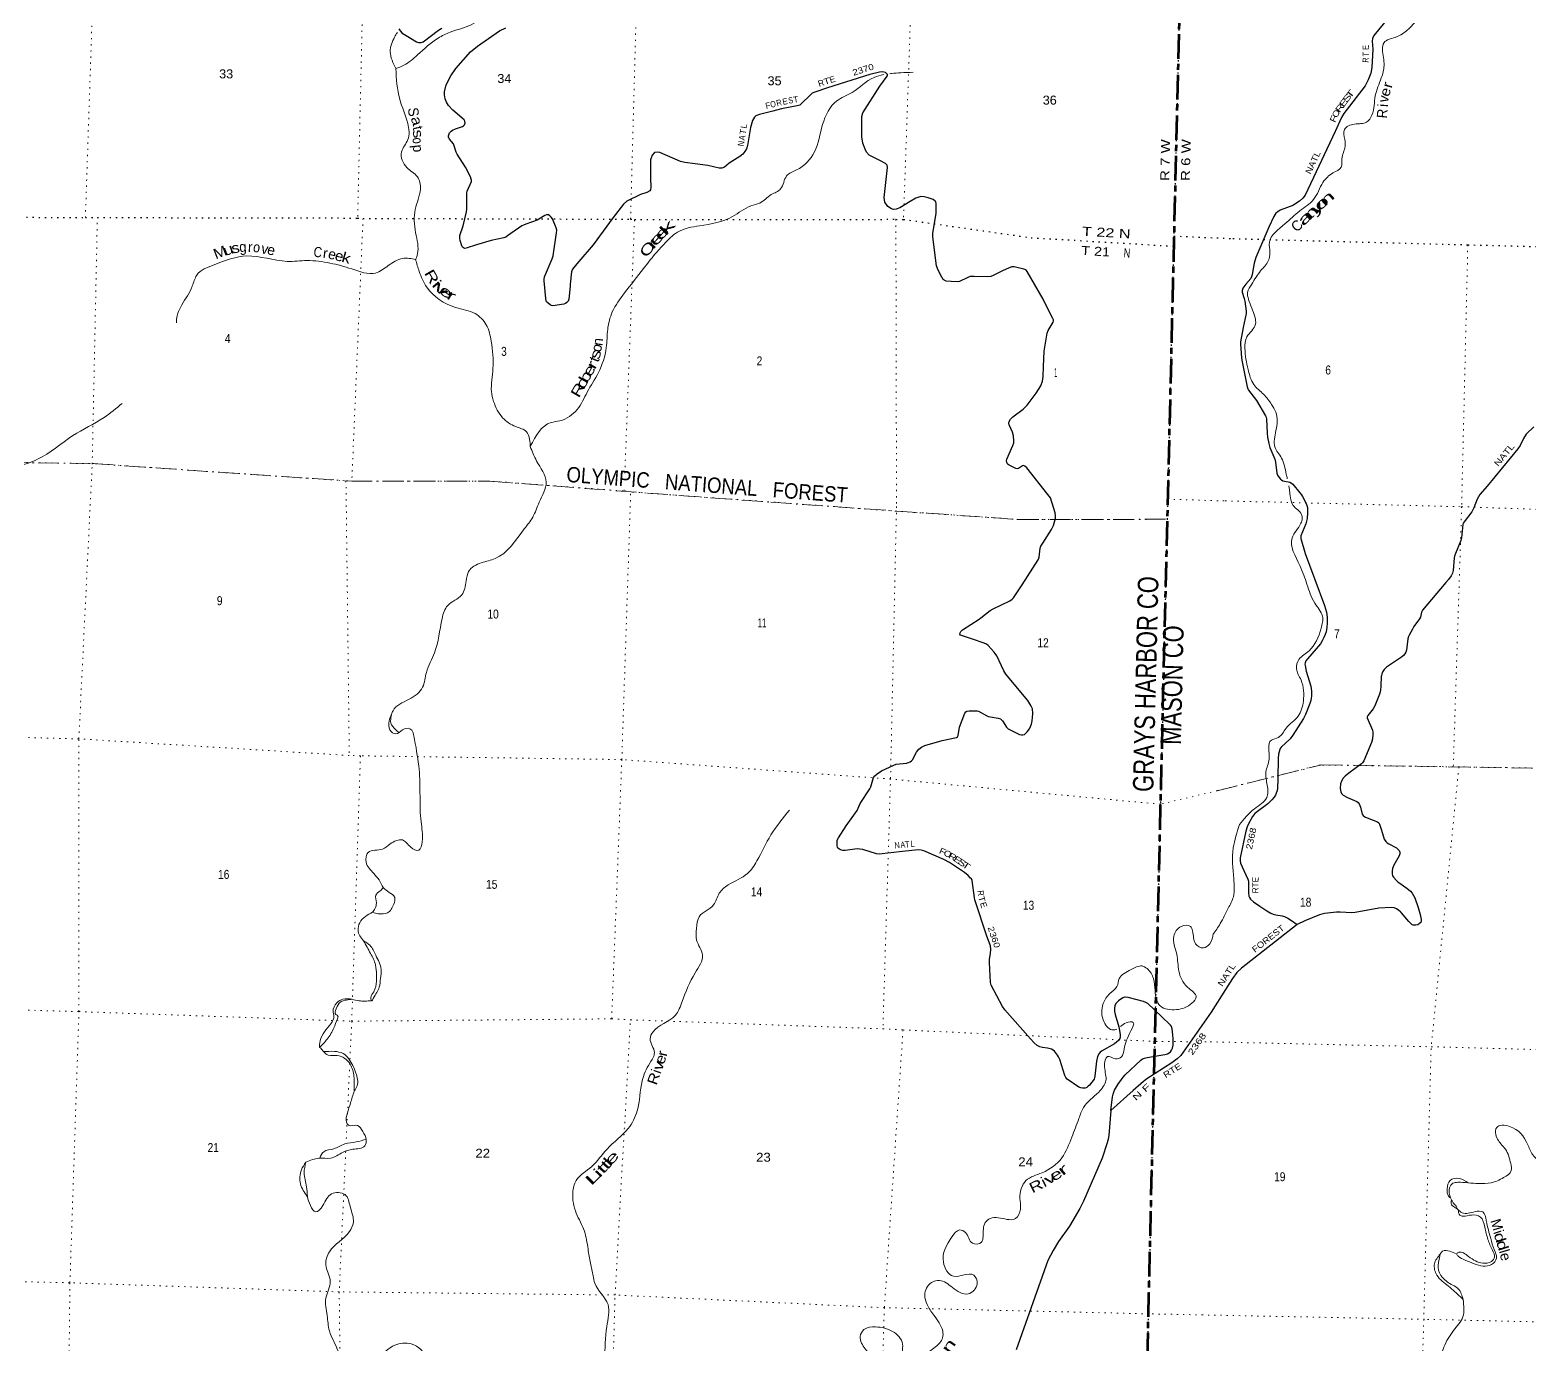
# Model space of a CAD drawing. Header units: feet. Extents: x -751810 to -497223, y -177792 to 12311.
# Drawn here: x -646515 to -617263, y -69931 to -44297 of the extents above; entities that cross this region are included whole.
import ezdxf
from ezdxf.enums import TextEntityAlignment as Align

# ---------------------------------------------------------------- set-up
doc = ezdxf.new("R2010")
doc.units = ezdxf.units.FT
doc.header["$LTSCALE"] = 80
for name, pattern in [('DOT_DASHED', [7.7, 5, -1.2, 0.3, -1.2]), ('DOTTED', [1.5, 0.3, -1.2]), ('LONG_DASH_SHORT_DASH', [9.9, 6, -1.2, 1.5, -1.2])]:
    doc.linetypes.add(name, pattern=pattern)
for name, color, linetype, lineweight in [('11', 7, 'LONG_DASH_SHORT_DASH', 60), ('29', 7, 'Continuous', 25), ('39', 7, 'Continuous', 13), ('44', 7, 'DOT_DASHED', 13), ('6', 7, 'DOTTED', 25), ('7', 7, 'DOTTED', 13)]:
    doc.layers.add(name, color=color, linetype=linetype, lineweight=lineweight)
for name, color, linetype in [('12', 7, 'Continuous'), ('30', 7, 'Continuous'), ('41', 7, 'Continuous')]:
    doc.layers.add(name, color=color, linetype=linetype)

msp = doc.modelspace()

# ---------------------------------------------------------------- linework, layer by layer
at = {"layer": '11'}
msp.add_lwpolyline([(-623941.58, -37252.35), (-624964.48, -79968.9), (-623937.15, -79999.91)], dxfattribs=at)
at = {"layer": '29'}
for points in [[(-619765.41, -43742.34), (-620307.89, -44406.68), (-620336.6, -44460.68), (-620340.06, -44517.04), (-620329.92, -44669.45), (-620345.86, -45028.49), (-620367.64, -45137.81), (-620418.2, -45271.16), (-620476.13, -45382.98), (-620893.69, -45927.86), (-620942.16, -46006.9), (-621064.02, -46277.45), (-621649.55, -47521.33), (-621695.94, -47579.52), (-621759.21, -47636.38), (-621888.94, -47719.52), (-622132.57, -47814.04), (-622183.13, -47841.63), (-622217.44, -47872.15), (-622261.27, -47938.19), (-622357.95, -48144.09), (-622610.58, -48733.7), (-622642.5, -48848.53), (-622679.52, -49069.38), (-622693.31, -49113.07), (-622707.19, -49142.24), (-622803.62, -49257.92), (-622861.94, -49331.55), (-622877.16, -49377.48), (-622877.16, -49414.26), (-622834.33, -49536.95), (-622822, -49589), (-622795.48, -49778.74), (-622796.73, -49830.41), (-622854.81, -50102.68), (-622907.04, -50379.91), (-622907.99, -50420.74), (-622890.95, -50697.2), (-622879.51, -50768.71), (-622798.79, -51159.29)], [(-639323.48, -44273.35), (-639295.91, -44314.73), (-639254.54, -44356.12), (-639180.33, -44406), (-638978.77, -44530.86), (-638942, -44540.05), (-638885.54, -44537.88), (-638850.08, -44526.26), (-638550, -44302.7), (-638486.98, -44264.15)], [(-635979.39, -49253.35), (-635983.71, -49296.95), (-636006.43, -49548.47), (-636021.12, -49584.39), (-636046.4, -49614.28), (-636073.97, -49632.68), (-636106.25, -49647.29), (-636316.18, -49676.39), (-636342.85, -49674.06), (-636372.73, -49660.27), (-636411.79, -49628.08), (-636441.67, -49598.19), (-636450.86, -49582.1), (-636458.06, -49537.55), (-636490.23, -49188.1), (-636489.93, -49156.74), (-636478.44, -49110.76), (-636332.96, -48762.82), (-636312.98, -48703.81), (-636245.18, -48255.16), (-636244.04, -48204.88), (-636255.53, -48154.3), (-636324.11, -47980.25), (-636352.05, -47947.38), (-636379.62, -47919.79), (-636402.6, -47903.69), (-636439.96, -47902.34), (-636473.85, -47912.89), (-636624.27, -48004.37), (-636843.84, -48083.03), (-636894.4, -48101.42), (-636921.5, -48118.68), (-637200.05, -48312.95), (-637234.52, -48335.94), (-637272.96, -48349.33), (-637523.85, -48401.1), (-637810.09, -48487.75), (-638006.68, -48552.06), (-638043.45, -48556.66), (-638059.31, -48549.59), (-638082.52, -48531.37), (-638096.3, -48508.38), (-638128.48, -48402.61), (-638135.37, -48363.53), (-638131.25, -48304.94), (-638066.45, -48114.87), (-637999.78, -47846.21), (-637997.04, -47790.8), (-637998.48, -47482.42), (-637990.59, -47439.26), (-637907.86, -47250.73), (-637903.26, -47227.74), (-637908.58, -47205.08), (-637923.94, -47158.77), (-638023.21, -46975.04), (-638185.92, -46717.33), (-638201.92, -46680.81), (-638243.38, -46554.09), (-638258.56, -46516.76), (-638335.3, -46425.34), (-638342.2, -46406.94), (-638351.39, -46390.85), (-638351.58, -46359.52), (-638333.01, -46305.78), (-638303.13, -46271.29), (-638275.63, -46253.91), (-638218.1, -46223.01), (-638082.18, -46178.21), (-638061.83, -46163.23), (-638043.45, -46144.84), (-638029.66, -46108.05), (-638034.25, -46075.86), (-638049.68, -46051.15), (-638272.03, -45857.59), (-638351.39, -45767.77), (-638395.05, -45703.4), (-638419.92, -45640.51), (-638433.17, -45562.32), (-638434.12, -45501.07), (-638397.35, -45367.72), (-638305.3, -45189.75), (-638213.5, -45050.43), (-637923.65, -44723.84), (-637790.65, -44608.99), (-637359.04, -44312.03), (-637234.51, -44254.92)], [(-630292.42, -46167.86), (-630290.87, -45981.26), (-630275.87, -45914.92), (-629945.08, -45390.02), (-629801.89, -45198.54), (-629795.57, -45176.9), (-629795.57, -45167.7), (-629809.36, -45147.01), (-629834.63, -45126.32), (-629863.42, -45118.42), (-629894.39, -45112.52), (-629951.84, -45117.12), (-630136.17, -45163.47), (-630962.85, -45426.46), (-631206.6, -45507.98), (-631261.75, -45530.97), (-631301.18, -45567.44), (-631468.58, -45733.3), (-631500.75, -45760.89), (-631553.56, -45779.34), (-631858.76, -45833.33), (-632030.35, -45881.36)], [(-632030.35, -45881.36), (-632291.3, -45944.82), (-632357.76, -45973), (-632387.82, -46000), (-632424.58, -46064.38), (-632465.86, -46195.68), (-632522.19, -46548.21), (-632544.09, -46616.18), (-632576.26, -46666.76), (-632613.03, -46717.34), (-632670.29, -46765.56), (-632879.72, -46896.79), (-632971.53, -46970.25), (-633022.09, -46993.24), (-633073.79, -46990.48), (-633299.02, -46938.99), (-633542.32, -46908.01)], [(-628548.01, -49204.21), (-628647.82, -49199.06), (-628690.18, -49179.74), (-628703.97, -49165.95), (-628736.14, -49115.36), (-628802.99, -48979.7), (-628837.26, -48894.64), (-628909.26, -48331.47), (-628910.8, -48269.27), (-628845.2, -47871.08), (-628843.4, -47681.47), (-628851.04, -47648.5), (-628866.21, -47636.82), (-628901.6, -47602.51), (-628998.12, -47570.32), (-629077.34, -47553.06), (-629145.2, -47547.33), (-629237.12, -47574.92), (-629347.52, -47640.24), (-629554.26, -47768.05), (-629623.85, -47789.28), (-629673.76, -47795.64), (-629715.13, -47786.44), (-629784.81, -47737.91), (-629843.83, -47657.7), (-629857.08, -47561.33), (-629790.76, -46976.87), (-629797.86, -46935.76), (-629834.63, -46898.97), (-629929.1, -46852.17), (-630148.12, -46736.81), (-630202.33, -46678.25), (-630229.91, -46618.47), (-630270.75, -46503.4), (-630288.01, -46421.87), (-630294.25, -46388.55), (-630292.42, -46167.86)], [(-633542.32, -46908.01), (-633745.06, -46882.2), (-633831.02, -46859.89), (-634230.89, -46689.75), (-634286.6, -46682.1), (-634336.6, -46689.75), (-634382.56, -46735.73), (-634412.23, -46830.11), (-634416.59, -47190.37), (-634405.55, -47361.11), (-634414.74, -47411.69), (-634429, -47434.22), (-634488.28, -47466.87), (-634606.33, -47508.45), (-634874.36, -47637.01), (-634940.09, -47691.63)], [(-634940.09, -47691.63), (-635142.01, -47955.26), (-635534.03, -48488.9), (-635814.48, -48816), (-635915.41, -48933.73), (-635940.68, -48975.12), (-635956.01, -49017.55), (-635979.39, -49253.35)], [(-626666.92, -53355.68), (-627073.6, -52841.06), (-627117.12, -52803.22), (-627140.1, -52794.02), (-627162.53, -52798.08), (-627236.62, -52849.2), (-627260.98, -52856.89), (-627291.78, -52851.5), (-627418.17, -52787.13), (-627441.15, -52771.03), (-627454.94, -52757.24), (-627466.43, -52727.35), (-627471.03, -52702.06), (-627467.55, -52671.87), (-627347.69, -52399.53), (-627330.84, -52352.58), (-627328.54, -52308.9), (-627337.74, -52212.33), (-627352.86, -52141.07), (-627420.47, -51996.21), (-627425.07, -51968.62), (-627418.08, -51934.69), (-627392.89, -51890.45), (-627348.7, -51844.88), (-627149.29, -51692.72), (-627071.55, -51613.78), (-626988.42, -51508.79), (-626896.5, -51384.64), (-626804.57, -51237.49), (-626770.16, -51145.21), (-626754.02, -51058.15), (-626748.35, -50861.62), (-626740.1, -50563.56), (-626679.69, -50209.17), (-626662.09, -50161.48), (-626563.27, -49995.94), (-626556.38, -49970.65), (-626558.31, -49950.89), (-626570.17, -49922.37), (-626625.87, -49812.5), (-626759.32, -49545.8), (-627067.72, -49009.61), (-627084.95, -48988.91), (-627099.9, -48977.42), (-627112.53, -48970.52), (-627134.37, -48963.62), (-627320.32, -48918.59), (-627352.51, -48914.45), (-627366.47, -48915.34), (-627389.45, -48922.24), (-627535.64, -48987.55), (-627729.57, -49087.78), (-627780.13, -49106.17), (-627843.18, -49109.53), (-628101.86, -49106.17), (-628147.83, -49106.17), (-628177.7, -49108.47), (-628223.66, -49122.27), (-628386.83, -49200.44), (-628431.24, -49210.23), (-628548.01, -49204.21)], [(-622798.79, -51159.29), (-622778.35, -51258.2), (-622764.56, -51297.29), (-622751.18, -51323.68), (-622598.94, -51521.81), (-622422.14, -51826.09), (-622410.65, -51849.08), (-622404.16, -51885.51), (-622390.14, -52160.88), (-622380.78, -52242.24), (-622357.8, -52366.4), (-622334.07, -52441.2), (-622238.29, -52667.59), (-622223.86, -52724.73), (-622202.58, -52944.04), (-622190.04, -52977.98), (-622157.87, -53028.56), (-622127.99, -53060.75), (-622111.9, -53074.55), (-622081.34, -53091.29), (-621946.44, -53120.53), (-621911.74, -53139.21), (-621888.99, -53159.62), (-621751.1, -53322.86), (-621717.97, -53366.37), (-621700.54, -53394.13), (-621627.01, -53536.67), (-621613.22, -53573.46), (-621604.03, -53610.25), (-621599.9, -53658.1), (-621601.73, -53713.71), (-621610.91, -53828.67), (-621622.41, -53879.25), (-621635.97, -53928.35), (-621730.42, -54164.35), (-621732.71, -54185.04), (-621730.63, -54215.36), (-621650.83, -54512.27), (-621267.45, -55520.62), (-621234.02, -55651.91), (-621217.93, -55750.77), (-621215.63, -55799.06), (-621215.63, -55870.33), (-621222.59, -55945.25), (-621238.62, -56040.47), (-621257, -56088.75), (-621282.28, -56150.83), (-621316.89, -56216.22), (-621351.22, -56270.39), (-621604.01, -56564.68), (-621637.21, -56603.98), (-621649.98, -56640.55), (-621652.05, -56665.16), (-621649.98, -56695.73), (-621628.98, -56803.59), (-621539.06, -57096.71), (-621523.58, -57194.66), (-621521.28, -57291.22), (-621528.18, -57330.31), (-621539.18, -57375.78), (-621555.75, -57433.77), (-621640.78, -57647.59), (-621681.4, -57725.99), (-621886.68, -58054.55), (-621943.23, -58127.77), (-622114.19, -58289.06), (-622134.88, -58316.65), (-622144.57, -58336.13), (-622167.04, -58424.72), (-622176.42, -58506.08), (-622180.89, -58891.47), (-622189.67, -59108.11), (-622199.23, -59151.26), (-622210.72, -59188.04), (-622229.1, -59222.53), (-622254.38, -59261.62), (-622298.04, -59314.5), (-622376.6, -59391.07), (-622626.67, -59583.5), (-622651.95, -59608.79), (-622675.2, -59639.44), (-622759.97, -59797.32), (-622780.65, -59841), (-622805.98, -59925.66), (-622916.23, -60447.98), (-622915.16, -60507.49), (-622907.04, -60551.45), (-622846.94, -60691.71), (-622766.86, -60864.13), (-622755.37, -60898.62), (-622752.12, -60944.78), (-622754.13, -61127.44), (-622746.18, -61192.92), (-622732.39, -61218.21), (-622714.01, -61250.4), (-622657.63, -61304.25), (-622532.64, -61389.68)], [(-617189.38, -52041.21), (-617335.04, -52182.54), (-617388.17, -52262.94), (-617452.52, -52400.89), (-617501.99, -52469.97), (-618100.17, -53193.56), (-618238.46, -53357.34), (-618296.56, -53450.21), (-618357.96, -53619.44), (-618400.32, -53694.86), (-618549.14, -53888.33), (-618569.39, -53920.64), (-618573.99, -53945.93), (-618596.97, -54203.43), (-618613.5, -54258.33), (-618716.47, -54511.52), (-618734.85, -54559.8), (-618739.28, -54590.84), (-618758.8, -54839.37), (-618771.62, -54893.18), (-618799.2, -54943.76), (-618854.42, -55015.92)], [(-630776.03, -60138.87), (-630773.41, -60098.49), (-630750.43, -60054.8), (-630598.33, -59820.38), (-630414.81, -59566.16), (-630387.33, -59521.4), (-630324.2, -59384.95), (-630139.64, -59100.73), (-630118.45, -59059.27), (-630065.79, -58880.93), (-630042.62, -58845.45), (-629996.65, -58806.36), (-629912.68, -58751.84), (-629670.33, -58638.52), (-629620.92, -58621.33), (-629421.3, -58599.9), (-629380.77, -58587.94), (-629353.19, -58574.14), (-629327.91, -58555.75), (-629306.52, -58533.62), (-629226.98, -58382.08), (-629183.13, -58328.13), (-629127.22, -58285.26), (-629063.63, -58256.86), (-628727.09, -58158.34), (-628445.83, -58099.56), (-628427.06, -58084.42), (-628417.86, -58059.13), (-628386.64, -57897.29), (-628284.57, -57624.59), (-628265.89, -57598.95), (-628245.5, -57585.5), (-628201.84, -57580.91), (-628066.27, -57577.51), (-628045.57, -57578.61), (-628017.99, -57587.8), (-627828.98, -57687.47), (-627781.29, -57698.16), (-627631.91, -57721.16), (-627589.63, -57737.43), (-627572.16, -57751.05), (-627549.18, -57774.04), (-627472.59, -57897.47), (-627436.58, -57930.38), (-627216.27, -58038.09), (-627179.19, -58047.64), (-627151.61, -58047.64), (-627119.44, -58038.44), (-627091.86, -58015.45), (-627066.58, -57987.86), (-627025.74, -57930.26), (-626986.15, -57836.12), (-626972.36, -57774.04), (-626963.17, -57707.36), (-626961.16, -57630.06), (-626967.76, -57541.82), (-626995.34, -57477.44), (-627054.97, -57378.69), (-627483.3, -56865.98), (-627521.6, -56801.49), (-627663.76, -56505.62), (-627712.34, -56433.62), (-627829.55, -56304.87), (-627861.72, -56274.98), (-627906.26, -56255.34), (-628136.62, -56177.65), (-628348.92, -56111.74), (-628367.05, -56101.95), (-628383.39, -56084.15), (-628376.49, -56054.26), (-628362.71, -56033.56), (-628327.28, -55997.15), (-628006.5, -55792.15), (-627970.42, -55764.32), (-627788.18, -55624.31), (-627734.72, -55590.27), (-627405.94, -55434.95), (-627358.43, -55398.99), (-627335.45, -55371.4), (-627168.18, -55122.46), (-626857.44, -54635.67), (-626850.55, -54619.57), (-626838.23, -54582.76), (-626814.11, -54407.36), (-626799.99, -54366.66), (-626764.52, -54308.89), (-626594.7, -54044.2), (-626556.39, -53962), (-626533.41, -53888.43), (-626517.32, -53817.16), (-626517.04, -53772.47), (-626521.92, -53713.69), (-626615.43, -53420.83), (-626666.92, -53355.68)], [(-618854.42, -55015.92), (-618902.13, -55078.28), (-619357.63, -55615.13), (-619378.99, -55650.81), (-619399, -55748.48), (-619416.07, -55784.51), (-619525.39, -55932.41), (-619557.08, -55988.18), (-619619.62, -56100.25), (-619631.11, -56130.14), (-619645.52, -56174.95), (-619672.45, -56395.2), (-619683.96, -56433.62), (-619704.64, -56465.81), (-619729.92, -56498), (-619771.87, -56533.54), (-620058.55, -56725.62), (-620109.11, -56773.9), (-620132.09, -56810.69), (-620155.07, -56858.97), (-620161.37, -56898.35), (-620164.27, -56902.66), (-620171.68, -57092.88), (-620180.35, -57180.86), (-620199.25, -57250.88), (-620290.66, -57482.05), (-620322.09, -57541.29), (-620423.95, -57668.28), (-620437.74, -57695.87), (-620438.4, -57717.4), (-620337.17, -57952.54), (-620327.44, -57994.77), (-620325.14, -58043.05), (-620336.63, -58123.52), (-620356.6, -58197.05), (-620506.69, -58555.76), (-620529.67, -58592.55), (-620548.5, -58614.43), (-620795.38, -58793.67), (-620865.2, -58852.35), (-620904.27, -58893.74), (-620941.03, -58951.22), (-620958.6, -59002.88), (-620964.02, -59091.47), (-620952.53, -59160.44), (-620936.71, -59194.1), (-620906.56, -59224.82), (-620821.95, -59270.93), (-620638.96, -59349.27), (-620612.4, -59367.36), (-620591.72, -59392.65), (-620569.1, -59459.23), (-620533.88, -59592.52), (-620518.18, -59622.57), (-620486.01, -59645.56), (-620409.31, -59679.61), (-620234.08, -59745.73), (-620212.54, -59762.82), (-620196.45, -59788.11), (-620161.31, -59905.96), (-620104.91, -60079.87), (-620072.35, -60130.69), (-620049.37, -60153.68), (-620016.68, -60176.19), (-619867.76, -60251.77), (-619840.24, -60275.53), (-619817.26, -60305.42), (-619803.47, -60335.31), (-619804.09, -60369.63), (-619812.66, -60404.29), (-619915.36, -60590.03), (-619943.65, -60652.6), (-619950.55, -60700.88), (-619953.18, -60757.84), (-619941.36, -60799.75), (-619925.27, -60825.04), (-619871.64, -60884.13), (-619840.24, -60912.4), (-619662.14, -61035.33), (-619594.34, -61096.34), (-619562.17, -61135.43), (-619534.79, -61178.7), (-619507.01, -61229.69), (-619441.67, -61417.67), (-619403.6, -61551.58), (-619403.33, -61552.84)], [(-624229.41, -63901.19), (-624239.91, -63781.74), (-624256, -63738.06), (-624275.52, -63709.45), (-624446.53, -63541.62), (-624719.06, -63288.34), (-624752.39, -63266.73), (-624802.94, -63248.34), (-625099.4, -63172.46), (-625154.79, -63165.82), (-625172.94, -63165.57), (-625205.11, -63179.36), (-625287.84, -63236.84), (-625333.5, -63280.04), (-625356.79, -63328.81), (-625365.98, -63383.99), (-625363.68, -63446.06), (-625355.25, -63503.57), (-625283.18, -63744.22), (-625253.37, -63894.4), (-625255.74, -63939.34), (-625262.57, -63970.28), (-625290.14, -64009.36), (-625364.97, -64077.88), (-625618.82, -64215.65), (-625648.65, -64239.28), (-625667.03, -64264.57), (-625694.61, -64319.75), (-625714.06, -64414.73), (-625746.25, -64707.99), (-625754.36, -64735.9), (-625763.55, -64761.19), (-625853.18, -64878.45), (-625878.46, -64903.74), (-625904.39, -64925.01), (-625940.51, -64938.22), (-625988.77, -64938.22), (-626025.54, -64933.63), (-626058.9, -64919.9), (-626287.52, -64765.79), (-626317.4, -64731.3), (-626334.4, -64694.55), (-626434.16, -64382.92), (-626455.28, -64331.24), (-626475.96, -64296.76), (-626538.95, -64217.27), (-626561, -64195.59), (-626593.17, -64181.8), (-626675.55, -64158.7), (-626770.12, -64145.01), (-626819.34, -64133.92), (-626871.24, -64105.92), (-626933.29, -64053.04), (-627006.89, -63979.56), (-627503.66, -63412.53), (-627549.18, -63344.9), (-627772.43, -62933.13), (-627785.89, -62880.48), (-627805.31, -62487.55), (-627801.97, -62427.54), (-627781.29, -62303.39), (-627778.58, -62236.16), (-627785.89, -62165.44), (-627858.07, -61977.24), (-628086.61, -61262.91), (-628098.43, -61229.68), (-628142.1, -60890.67), (-628155.88, -60857.22), (-628171.97, -60841.13), (-628220.23, -60792.84), (-628293.32, -60731.5), (-628583.33, -60537.64), (-628692.48, -60480.04), (-629082.01, -60310.02), (-629134.11, -60295.25), (-629196.92, -60291.62), (-629498.61, -60321.25), (-629952.37, -60372.32), (-630005.84, -60369.79), (-630274.72, -60284.72), (-630330.74, -60275.72), (-630387.33, -60273.22), (-630616.92, -60302.3), (-630665.4, -60300.82), (-630688.38, -60296.22), (-630729.74, -60277.82), (-630759.62, -60257.13), (-630769.44, -60239.19), (-630775.71, -60213.45), (-630776.03, -60138.87)], [(-622532.64, -61389.68), (-622396.53, -61482.7), (-622318.74, -61526.3), (-622272.77, -61544.7), (-622219.56, -61560.91), (-622093.52, -61579.18), (-622037.61, -61595.06), (-621983.21, -61622.87), (-621916.69, -61666), (-621803.99, -61744.79)], [(-619403.6, -61551.58), (-619389.81, -61615.95), (-619385.21, -61650.44), (-619385.04, -61682.05), (-619394.4, -61705.62), (-619417.21, -61728.04), (-619451.85, -61751.6), (-619489.36, -61759.94), (-619525.39, -61763.1), (-619543.78, -61758.5), (-619559.86, -61751.6), (-619624.32, -61688.69), (-619775.89, -61514.79), (-619790.79, -61498.28), (-619819.55, -61475.7), (-619865.51, -61443.52), (-619911.47, -61422.82), (-619971.68, -61415.97), (-620208.93, -61430.79), (-620674.44, -61510.19), (-620738.88, -61517.43), (-620966.3, -61505.59), (-621037.8, -61506.79), (-621271.95, -61535.48), (-621320.21, -61544.68), (-621368.2, -61557.69), (-621652.29, -61675.75), (-621803.99, -61744.79)], [(-621803.99, -61744.79), (-622886.84, -62596.18), (-622979.44, -62685.06), (-623062.17, -62800.02), (-623203.29, -63016.82), (-623482.01, -63459.78)], [(-623482.01, -63459.78), (-624074.88, -64300.73), (-624141.09, -64365.73), (-624246.6, -64445.22), (-624733.45, -64757.49), (-624802.95, -64811.76), (-625000.36, -64982.92), (-625437.8, -65376.91)], [(-625437.8, -65376.91), (-625404.36, -65105.72), (-625393.55, -65055.48), (-625363.68, -64979.61), (-625287.84, -64848.56), (-625244.18, -64788.78), (-625198.37, -64724.1), (-625159.15, -64680.72), (-624853.5, -64393.12), (-624816.73, -64368.03), (-624782.26, -64354.24), (-624727.23, -64343.23), (-624383.63, -64282.51), (-624334.13, -64266.87), (-624301.96, -64253.08), (-624272.08, -64232.38), (-624252.25, -64200.76), (-624233.02, -64158.81), (-624223.82, -64099.03), (-624222.53, -63979.5), (-624229.41, -63901.19)], [(-625437.8, -65376.91), (-625476.59, -65862.17), (-625487.79, -65933.76), (-625506.17, -66007.33), (-625606.32, -66304.37), (-625970.39, -67143.12), (-626039.98, -67289.14), (-626246.59, -67630.69), (-626455.92, -67934.12), (-626563.3, -68104.18), (-626663.43, -68301.67), (-627281.83, -70043.17)]]:
    msp.add_lwpolyline(points, dxfattribs=at)
at = {"layer": '39'}
for points in [[(-618984.49, -39334.47), (-618984.28, -39353.18), (-619025.15, -39644.68), (-619194.35, -40032.93), (-619407.24, -40259.34), (-619423.42, -40390.04), (-619365.75, -40685.07), (-619397.68, -40920.29), (-619541.58, -41236.4), (-619645.89, -41593.41), (-619688.94, -41894.95), (-619829.6, -42134.56), (-619843.52, -42376.1), (-619728.01, -42577.32), (-619632.51, -42645.27), (-619646.39, -43009.71), (-619529.48, -43249.23), (-619251.71, -43622.17), (-619322.09, -43870.91), (-619628.35, -44273.18), (-619894.62, -44440.34), (-620109.57, -44543.83), (-620137.82, -44674.35), (-620108.67, -44991.09), (-620162.83, -45232.02), (-620281.12, -45582.78), (-620345.45, -45956.52), (-620450.27, -46093.92), (-620686.32, -46132.61), (-620879.17, -46238.45), (-620876.23, -46431.9), (-620868.33, -46567.01), (-620932.61, -46811.81), (-620943.2, -46970.8), (-621101.98, -47085.22), (-621300.11, -47269.55), (-621484.57, -47605.19), (-621753.72, -47826.7), (-622041.5, -48080.17), (-622345.03, -48438.16), (-622334.07, -48633.75), (-622366.89, -48798.45), (-622516.93, -48995.6), (-622690.07, -49252.84), (-622770.44, -49415.55), (-622752.89, -49551.58), (-622627.85, -49892.44), (-622616.09, -50037.67), (-622783.03, -50284.93), (-622822.78, -50505.93), (-622759, -50921.93), (-622648.97, -51213.73), (-622458.84, -51404), (-622301.05, -51603.86), (-622220.92, -51752.16), (-622216.59, -52110.83), (-622239.81, -52430.8), (-622108.47, -52648.39), (-622016.86, -52960.05), (-621995.98, -53051.65)], [(-637160.36, -43915.62), (-637215.41, -43942.15), (-637547.55, -44002.57), (-637909.06, -44193.34), (-638321.89, -44338.5), (-638554.54, -44453.79), (-638957.68, -44782.69), (-639222.7, -44985.91), (-639379.53, -45050.63)], [(-639379.53, -45050.63), (-639490.49, -44719.21), (-639405.04, -44436.97), (-639351.27, -44344.75)], [(-639380.51, -45047.71), (-639305.16, -45645.32), (-639147.21, -46119.05), (-639146.79, -46435.67), (-639269.51, -46674.64), (-639165.97, -46979.67), (-638960.57, -47158.13), (-638901.88, -47399.54), (-639002.19, -47796.36), (-638995, -48250.26), (-638956.6, -48664.6), (-638991.47, -48772.64)], [(-636759.54, -52417.49), (-636354.23, -51954.9), (-636182.01, -51920.81), (-635843.96, -51699.21), (-635648.28, -51361.19), (-635431.43, -50981.34), (-635276.48, -50493.1), (-635249.73, -50136.82), (-635158.84, -49796.23), (-634920.01, -49424.99), (-634549.64, -48950.1), (-634327.15, -48671.22), (-634151, -48473.88), (-633887.27, -48240.37), (-633456.79, -48115.82), (-632815.32, -47937.95), (-632457.36, -47726.93), (-632284.66, -47672.68), (-632058.9, -47508.82), (-631876.73, -47396.33), (-631759.71, -47143.09), (-631565.35, -47026.86), (-631216.13, -46676.48), (-631058, -46139.92), (-630782.77, -45680.84), (-630480.34, -45514.83), (-630055.9, -45222.75), (-629864.81, -45166.65)], [(-629745.26, -45150.22), (-629711.28, -45146.5), (-629535.47, -45130.65), (-629291.29, -45122.52)], [(-638991.47, -48772.64), (-639247.11, -48754.27), (-639528.71, -48892.56), (-639774.18, -49037.78), (-640240.05, -48957.8), (-640664.79, -48844.54), (-641111.24, -48795.28), (-641500.75, -48809.93), (-642284.58, -48704), (-642925.91, -48875.82), (-643263.52, -49079.28), (-643351.44, -49296.93), (-643553.71, -49656.97), (-643645.66, -49874.52), (-643660.96, -50007.24)], [(-638997.42, -48768.46), (-638924.57, -49008.2), (-638778.71, -49314.26), (-638217.61, -49709.15), (-637833.36, -49829.48), (-637618.82, -50046.48), (-637521.71, -50367.47), (-637486.19, -50900.72), (-637515.22, -51351.72), (-637473.44, -51542.3), (-637297.65, -51861.19), (-637039.71, -52034.89), (-636834.39, -52132.68), (-636773.5, -52283.4), (-636758.77, -52424.92)], [(-644719.27, -51582.44), (-645070.68, -51856.15), (-645680.1, -52210.24), (-646368.74, -52671.28), (-646767.26, -52808.72), (-647557.08, -52950.68), (-648365.15, -53180.92), (-648796.49, -53424.44), (-649234.44, -53942.04), (-649342.21, -54397.16), (-649335.82, -54968), (-649458.39, -55618.36), (-649545.5, -56136.5), (-649602.9, -56342.8), (-649657.63, -56438.25), (-649893.12, -56587.75), (-650201.63, -56838.31), (-650623.17, -57511.59), (-650804.12, -57991.13), (-651017.33, -58219.82), (-651342.89, -58258.22), (-652076.48, -57992.2), (-652560.66, -58002.51), (-652859.77, -58114.16), (-653182.42, -58199.01), (-653644.4, -58125.17), (-654255.3, -58122.29), (-654411.92, -58160.42), (-654522.37, -58219.43)], [(-636759.01, -52422.65), (-636634.49, -52706.26), (-636448.8, -53116.14), (-636583.27, -53508.09), (-636711.33, -53801.38), (-636876.17, -54031.26), (-637442.59, -54608.23), (-637714.76, -54690.29), (-637960.82, -54859.69), (-638009.63, -55044.02), (-638096.85, -55316.14), (-638368.01, -55523.24), (-638479.03, -55778.64), (-638626.16, -56444.53), (-638784.63, -56827.83), (-638858.13, -57116.41), (-639123.98, -57353.9), (-639435.83, -57576.14), (-639463.73, -57646.04), (-639511.27, -57777.96), (-639495.26, -57949.76), (-639382.24, -58029.17), (-639249.21, -57947.73), (-639109.58, -57926.96), (-639015.79, -58134.94), (-638927.03, -58717.89), (-638909.45, -59242.63), (-638889.27, -59743.23), (-638866.46, -60135), (-638934.89, -60296.67), (-639086.78, -60240.51), (-639250.68, -60097.35), (-639490.52, -60176.17), (-639642.17, -60277.31), (-639917.89, -60339.11), (-639960.75, -60527.62), (-639808.92, -60753.16), (-639707.09, -60878.67), (-639626.01, -61027.87)], [(-621967.65, -53186.88), (-621955.14, -53253.12), (-621941.08, -53380.26), (-621881.77, -53572.56), (-621717.53, -53746.32), (-621704.58, -53827.78), (-621730.9, -53919.93), (-621901.96, -54205.15), (-621753.61, -54745.04), (-621612.55, -55109.84), (-621459.48, -55478.85), (-621310.55, -55728.93), (-621336.51, -55968.28), (-621572.93, -56407.88), (-621768.83, -56578.14), (-621817.93, -56754.68), (-621728.93, -56977.65), (-621683.22, -57391.36), (-621783.52, -57682.72), (-622020.38, -57919.68), (-622169.39, -58097.1), (-622307.09, -58151.4), (-622351.24, -58521.42), (-622411.52, -58768.3), (-622387.54, -59030.57), (-622395.4, -59270.2), (-622638.37, -59490.1), (-622927.02, -59797.95)], [(-639468.39, -57658.42), (-639475.97, -57819.16), (-639388.26, -57944.32), (-639319.77, -57997.89)], [(-631705.52, -59518.05), (-632065.96, -59999.24), (-632340.34, -60506.74), (-632523.76, -60754.31), (-632900.1, -60974.97), (-633073.41, -61138.1), (-633183.7, -61363.27), (-633463.5, -61594.36), (-633517.46, -61824.94), (-633514.85, -62050.86), (-633398.88, -62342.08), (-633542.36, -62689.44), (-633795.78, -63247.86), (-633933.44, -63520.76), (-634368.73, -63844.84), (-634422.32, -63976.62), (-634338.11, -64246.88), (-634429.82, -64454.36), (-634577.23, -64797.59), (-634674.06, -65384.06), (-634849.64, -65724.58), (-635262.69, -66129.87), (-635559.83, -66466.78), (-635864.19, -66740.26), (-635930.39, -66976.59), (-635861.43, -67377.56), (-635704.6, -67730.27), (-635632.31, -68076.87), (-635584.56, -68354.31), (-635534.07, -68601.57), (-635501.2, -68743.54), (-635243.05, -69159.23), (-635267.57, -69590.17), (-635319.17, -70224.12), (-635450.22, -70725.05), (-635564.03, -71012.65), (-635654.73, -71345.17), (-635711.45, -71523.26), (-635876.12, -71662.4), (-636007.29, -71917.3), (-636204.28, -72142.36), (-636399.27, -72284.79), (-636559.19, -72561.17), (-636810.51, -72698.18), (-637019.97, -72771.69), (-637413.62, -72957.65), (-637684.12, -73053.86), (-637915.87, -73048.18)], [(-622927.02, -59797.95), (-623048.99, -60253.41), (-623040.51, -60855.92), (-623048.09, -61204.34), (-623148.29, -61430.46), (-623304, -61730.27), (-623445.4, -61944.71)], [(-639626.01, -61027.87), (-639686, -61090.93), (-639772.73, -61175.51), (-639760.21, -61325.05), (-639789.18, -61439.28), (-639833.2, -61508.78)], [(-639626.01, -61027.87), (-639511.26, -61119.41), (-639402.76, -61218.87), (-639422.05, -61349.47), (-639545.13, -61519.88), (-639722.95, -61535.68), (-639833.15, -61508.7)], [(-639833.2, -61508.78), (-639974.29, -61590.02), (-640084.16, -61714.37), (-640117.89, -61858.73), (-640013.98, -62064.95)], [(-623439.68, -61928.76), (-623509.28, -62122.74), (-623630.22, -62204.47), (-623783.54, -62124.08), (-623842, -61872.6), (-623886.21, -61782.78), (-624063.69, -61784.48), (-624209.42, -61974.5), (-624153.4, -62326.75), (-624110.95, -62656.49), (-623941.05, -62969.19), (-623774.43, -63166.87), (-623855.85, -63281.83), (-624157.3, -63407.54), (-624474.15, -63335.24), (-624573.9, -63040.39), (-624606.4, -62799.62), (-624730.8, -62607.02), (-624828.38, -62556.23), (-625041.82, -62627.62), (-625273.87, -62801.41), (-625317.91, -62955.6), (-625456.34, -63093.37), (-625584.08, -63289.88), (-625568.6, -63651.22), (-625392.85, -63804.76), (-625322.38, -63788.57)], [(-640012.26, -62066.12), (-639874.73, -62310.35), (-639777.35, -62536.58), (-639757.74, -62726.62), (-639758.69, -62849.61), (-639812.12, -63058.02), (-639867.48, -63179.67), (-639848.69, -63236.6), (-639821.42, -63192.9), (-639703.12, -62969.94), (-639678.79, -62797.12), (-639666.54, -62623.99), (-639772.78, -62347.14), (-639885.04, -62152.81), (-640013.98, -62064.95)], [(-640229.38, -63205.11), (-640414.47, -63202.56), (-640529.17, -63276.38), (-640605.85, -63445.9), (-640591.43, -63516.84), (-640588.62, -63567.32), (-640681.08, -63722.35), (-640864.62, -64058.65), (-640870.69, -64143.19)], [(-640870.69, -64143.19), (-640719.65, -63983.55), (-640589.31, -63762.91), (-640520.49, -63585.12), (-640509.15, -63532.97), (-640548.77, -63503.77), (-640544.03, -63390.96), (-640456.09, -63255.99), (-640348.36, -63220.31), (-640229.38, -63205.11)], [(-639852.53, -63234.91), (-639985.92, -63241.3), (-640100.68, -63234.45), (-640229.38, -63205.11)], [(-625248.81, -63736.25), (-625137.45, -63665.83), (-625000.13, -63657.09), (-625046.43, -63821.32), (-625178.07, -64179.05), (-625230.13, -64331.04), (-625347.88, -64364.45), (-625500.07, -64320.39), (-625559.39, -64522.6), (-625533.71, -64795.47), (-625674.13, -65015.87), (-625971.81, -65319.12), (-626059.63, -65532.74), (-626199.47, -65896.32), (-626390.62, -66296.97), (-626776.77, -66589.98), (-627093.01, -66743.56), (-627212.22, -67087.48), (-627199.14, -67297.53), (-627296.41, -67484.7), (-627464.11, -67498.74), (-627788.31, -67480.7), (-627887.08, -67562.98), (-627927.81, -67830.18), (-627964.94, -67948.25), (-628136.67, -67962.19), (-628270.8, -67755.23), (-628388.58, -67705.96), (-628530.74, -67831.53), (-628702.2, -68335.5), (-628505.13, -68608.54), (-628111.44, -68587.94), (-628044.95, -68756.95), (-628221.05, -68952.27), (-628526.56, -68827.82), (-628779.32, -68690.54), (-628935.61, -68733.09), (-629066.58, -68979.94), (-629020.49, -69158.52), (-628892.4, -69365.34), (-628716.5, -69680.2), (-628717.6, -69809.23), (-628854.98, -69987.36), (-629107.47, -70172.74), (-629318.49, -70310.74), (-629478, -70236.25), (-629498.92, -69933.25), (-629692.58, -69686.52), (-630025.16, -69597.7), (-630252.27, -69650.62), (-630326.11, -69785.93), (-630225, -70024.35), (-630120.21, -70194.29), (-630115.46, -70331.53), (-630257.08, -70267.57), (-630366.26, -70196.33), (-630456.29, -70250.58), (-630456.67, -70516.76), (-630292.23, -70805.13), (-629987.43, -70875.11), (-629805.51, -70940.07), (-629786.46, -71069.6), (-630009.27, -71195.21), (-630298.1, -71131.67), (-630493.82, -71136.95), (-630608.59, -71297.48)], [(-640870.69, -64143.19), (-640844.94, -64161.97), (-640819.52, -64194.86), (-640792.03, -64225.78)], [(-640193.63, -64996.66), (-640198.76, -64708.17), (-640271.71, -64472.46), (-640521.68, -64302.99), (-640698.97, -64296.63), (-640792.37, -64225.4)], [(-640792.03, -64225.78), (-640576.21, -64223.01), (-640409.83, -64263.39), (-640299.41, -64366.92), (-640158.92, -64644.62), (-640134.62, -64891.23), (-640193.58, -64994.65)], [(-640193.63, -64996.66), (-640265.82, -65230.83), (-640324.85, -65420.96), (-640341.37, -65604.06), (-640306.41, -65659.37), (-640125.14, -65667.84), (-640027.15, -65785.19), (-639956.43, -65946.23), (-639987.46, -66062.43), (-640221.01, -66131.32), (-640418.09, -66193.03), (-640652.66, -66304.24), (-640884.6, -66306.62), (-641006.24, -66333.89), (-641138.31, -66386.16)], [(-616765.9, -65990.71), (-616818.04, -66231.67), (-616924.46, -66342.86), (-617057.49, -66356.94), (-617212.51, -66235.7), (-617309.88, -66032.75), (-617662.5, -65684.85), (-617912.37, -65707.21), (-617930.62, -65841.92), (-617880.25, -65963.57), (-617742.1, -66132.9), (-617637.9, -66412.52), (-617627.99, -66547.65), (-617777.07, -66684.38), (-618022.17, -66785.39), (-618267.89, -66799.75), (-618466.92, -66788.65)], [(-640864.27, -66303.91), (-640786.77, -66179.96), (-640591.81, -66122.23), (-640377.83, -66028.66), (-640153.02, -65987.79), (-639959.27, -65935.58)], [(-641138.31, -66386.16), (-641222.79, -66534.27), (-641241.4, -66804.03), (-641108.29, -67053.32)], [(-641106.28, -67053.37), (-641123.87, -66863.38), (-641167.63, -66588.05), (-641138.31, -66386.16)], [(-618468.94, -66788.62), (-618642.61, -66701.34), (-618822.33, -66740.89), (-618879.22, -66901.19), (-618851.33, -67044.66), (-618815.7, -67081.47)], [(-641106.28, -67053.37), (-641046.02, -67230.29), (-640946.16, -67353.73), (-640806.07, -67230.12), (-640635.18, -67000.39), (-640371.43, -67016.94), (-640272.24, -67251.27), (-640209.1, -67559.34), (-640286.02, -67738.94), (-640676.62, -68132.68), (-640747.19, -68383.02), (-640660.31, -68709.82), (-640744.76, -69034.43), (-640720.64, -69371.79), (-640675.54, -69675.38), (-640507.59, -70068.69), (-640239.11, -70557.23), (-640026.25, -70510.02), (-639401.83, -69952.62), (-639080.64, -69928.23), (-638763.39, -70234.46), (-638749.32, -70486.88), (-638919.99, -70623.85), (-639577.82, -70811.4), (-639958.89, -70810.12), (-640053.12, -70955.02), (-640180.58, -71306.81), (-640005.07, -71470.42), (-639517.23, -71559.01), (-638912.11, -71634.34), (-638753.85, -72011.29), (-638730.13, -72532.14), (-638719.26, -72750.2), (-638642.86, -72842.82), (-638077.98, -72997.83), (-637915.87, -73048.18)], [(-618815.7, -67081.47), (-618832.63, -66881.76), (-618764.86, -66796.17), (-618671.96, -66775.43), (-618473.34, -66786.41)], [(-618679.09, -67300.64), (-618705.58, -67242.32), (-618760.85, -67174.99), (-618788.27, -67128.23), (-618815.7, -67081.47)], [(-618794.52, -67118), (-618793.65, -67212.76), (-618751.98, -67249.66), (-618678.35, -67301.16)], [(-618696.69, -68171.25), (-618662.79, -68216.05), (-618527.18, -68292.67), (-618176.93, -68410.86), (-618011.42, -68379.15), (-617916.85, -68253.67), (-617962.49, -68087.77), (-618029.52, -67875.2), (-618116.43, -67521.31), (-618186.21, -67355.04), (-618330.99, -67348.79), (-618584.89, -67371.09), (-618678.35, -67301.16)], [(-618658.55, -67317.66), (-618633.92, -67416.67), (-618569.83, -67435.79), (-618404.48, -67414.15), (-618230.04, -67453.08), (-618144.64, -67649.81), (-618084.1, -67890.48), (-617994.9, -68101.38), (-617956.79, -68234.93), (-618016.49, -68318.63), (-618184.04, -68352.32), (-618461.68, -68223.16), (-618653.55, -68141.65), (-618696.55, -68171.44)], [(-618696.69, -68171.25), (-618826.24, -68118.86), (-618967.13, -68120.73), (-619014.93, -68176.11)], [(-619013.99, -68175.02), (-619126.02, -68368.11), (-619079.24, -68588.43), (-618851.27, -68803.46), (-618621.19, -69012.48), (-618567.68, -69064.21)], [(-618567.67, -69063.66), (-618660.92, -68854.73), (-618770.44, -68782.54), (-618967.32, -68636.48), (-619054.73, -68439.72), (-619029.67, -68256.77), (-619014.93, -68176.11)], [(-618567.67, -69063.66), (-618573.08, -69402.04), (-618752.35, -69665.23), (-618944.76, -69994.7), (-619003.52, -70271.82), (-618924.69, -70627.61), (-618938.19, -70842.97), (-618998.27, -70950.84), (-619139.58, -70978.9), (-619442.72, -71060.89), (-619584.7, -71131.24), (-619592.94, -71143.2)]]:
    msp.add_spline(points, degree=3, dxfattribs=at)
at = {"layer": '44'}
for points in [[(-623363.04, -59136.26), (-621320.81, -58630.75), (-613398.43, -58755.18), (-608095.66, -59152.5), (-597780.36, -59533.63), (-597263.68, -54161.9), (-592142.62, -54308.82), (-592053.57, -49555.22), (-591929.88, -49556.39)], [(-654359.91, -52622.73), (-645292.28, -52755.23), (-640239.32, -53098.29), (-637545.56, -53100.57), (-632069.84, -53509.2), (-627238.31, -53846.3), (-624340.8, -53841.81)]]:
    msp.add_lwpolyline(points, dxfattribs=at)
at = {"layer": '6'}
msp.add_line((-624207.55, -48316.26), (-623057.82, -48365.44), dxfattribs=at)
for points in [[(-623941.58, -37252.35), (-623958.34, -37921.49), (-624082.86, -43204.96), (-624207.41, -48310.39), (-624212.99, -48513.55), (-624330.56, -53457.02), (-624336.9, -53829.01), (-624470.09, -59388.35), (-624585.46, -64003.8), (-624705.21, -69322.76), (-624838.78, -74655.77), (-624964.48, -79968.9)], [(-654211.91, -47500.38), (-650665.4, -47930.8), (-645434.74, -47956.1), (-645201.24, -47955.24), (-640125.22, -47965.03), (-640020.7, -47971.37), (-634803.94, -47988.31), (-634727.59, -47994.03), (-629629.11, -47990.22), (-629480.2, -47991.5), (-626992.43, -48348.73), (-624213, -48513.99)], [(-623057.82, -48365.44), (-618475.97, -48487.66), (-613148.3, -48619), (-607832.78, -48756.18), (-602720.06, -48881.92), (-602531.26, -48889.1), (-597420.75, -49026.88), (-597133.47, -49033.7), (-592046.62, -49150.63), (-591906.16, -49157.32)]]:
    msp.add_lwpolyline(points, dxfattribs=at)
at = {"layer": '7'}
for p, q in [((-645434.74, -47956.1), (-645243.27, -42256.97)), ((-640020.7, -47971.37), (-640239.32, -53098.29)), ((-634914.4, -52942.8), (-634727.59, -47994.03)), ((-640353.02, -53092.61), (-640288.21, -58449.83)), ((-634927.48, -53289.28), (-634926.03, -53250.94)), ((-624330.45, -53450.43), (-623207.49, -53483.49)), ((-623601.73, -64035.4), (-623497.86, -64036.15)), ((-640278.99, -64463.44), (-640351.03, -66019.97))]:
    msp.add_line(p, q, dxfattribs=at)
for points in [[(-639747.8, -36811.05), (-639722.16, -37100.88), (-639731.7, -37432.97), (-639996.97, -42391.36), (-640125.22, -47965.03)], [(-634803.94, -47988.31), (-634664, -42876.09), (-634511.37, -37558.73), (-634527.66, -36958.02)], [(-629198.86, -37106.8), (-629171.29, -37729.45), (-629308.89, -43004.84), (-629480.2, -47991.5)], [(-646174.42, -79370.73), (-645796.14, -74044.28), (-645736.32, -68736.95), (-645560.05, -63442.27), (-645562.41, -58125.51), (-645302.11, -52764.22), (-645201.24, -47955.24)], [(-629629.11, -47990.22), (-629617.18, -53595.18), (-629733.1, -58891.2), (-629882.1, -63781.68)], [(-618475.97, -48487.66), (-618596.18, -53594.44), (-618759.5, -58670.08)], [(-654359.91, -52622.73), (-650655.14, -52677.07), (-645292.28, -52755.23), (-645237.1, -52758.09), (-642689.21, -52934.01), (-640341.57, -53093.18), (-640239.32, -53098.29), (-637486.7, -53101.57), (-634910.9, -53291.45), (-634761.6, -53310.99), (-631926.28, -53514.84), (-629637.92, -53682.38), (-627261.65, -53844.35), (-626563.47, -53848.14), (-624337.12, -53841.8)], [(-635171.34, -63587.93), (-634974.24, -58529.34), (-634800.25, -53308.57)], [(-623207.49, -53483.49), (-618594.21, -53596.49), (-613299.65, -53783.53), (-607988.07, -53916.75), (-602676.57, -54053.86), (-597281.32, -54161.35), (-592142.62, -54308.82), (-592035.16, -54308.26)], [(-623363.04, -59136.26), (-624470.44, -59400.23), (-629733.51, -58909.31), (-634974.24, -58529.34), (-640070.98, -58456.66), (-640288.21, -58449.83), (-645562.41, -58125.51), (-650848.9, -57988.2), (-654513.64, -57894.59)], [(-640070.98, -58456.66), (-640240.54, -63632.67), (-640276.24, -64403.97)], [(-592186.89, -59734.7), (-592395.47, -59709.06), (-597781.64, -59532.28), (-602861.05, -59345.33), (-608070.79, -59153.89), (-608176.66, -59145.23), (-613355.84, -58758.75), (-613497.98, -58756.23), (-618640.19, -58672.17), (-618762.99, -58670.78), (-621356.11, -58634.95), (-623363.04, -59136.26)], [(-618651.35, -58675.67), (-619192.36, -64166.54), (-619335.62, -69448.13), (-619398.65, -71683.28)], [(-654666.22, -63223.35), (-650987.09, -63289.77), (-645560.14, -63446.3), (-640615.37, -63619.54)], [(-640531.98, -63622.46), (-640240.54, -63632.67), (-635171.34, -63587.93), (-634805.42, -63606.11), (-629882.1, -63781.68), (-629490.12, -63804.47), (-624559.85, -64028.53), (-623851.9, -64033.61)], [(-635550.09, -79688.76), (-635255.81, -74338.3), (-635106.15, -68974.56), (-634805.42, -63606.11)], [(-629490.12, -63804.47), (-629854.35, -69221.86), (-630003.61, -74478.87), (-630257.56, -79826.2)], [(-623497.86, -64036.15), (-619187.76, -64132.39), (-613874.29, -64271.55), (-608546.27, -64501.57), (-603255.95, -64702.77), (-597998.87, -64849.04), (-592660.67, -65071.18), (-592335.05, -65068.56)], [(-640358.19, -66174.82), (-640484.95, -68913.75), (-640429.5, -74197.45), (-640880.43, -79532.36)], [(-623644.46, -69363.55), (-624696.3, -69342.22), (-629854.35, -69221.86), (-635106.15, -68974.56), (-640484.95, -68913.75), (-645744.37, -68736.77), (-651161.72, -68600.59), (-654819.7, -68535.64)], [(-592468.5, -70160.55), (-592806.5, -70147.33), (-598052.03, -70031.45), (-603333.29, -69888.8), (-608640.43, -69731.62), (-613957.58, -69572.26), (-619317.53, -69448.44), (-623644.46, -69363.55)]]:
    msp.add_lwpolyline(points, dxfattribs=at)

# ---------------------------------------------------------------- texts
at = {"layer": '12', "width": 0.8}
for s, p in [('GRAYS HARBOR CO', (-624608.49, -59164.26)), ('MASON CO', (-624070.85, -58245.27))]:
    msp.add_text(s, height=400, rotation=88.628, dxfattribs=at).set_placement(p)
at = {"layer": '30'}
for s, rotation, width, p in [('T', 87.458, 0.85, (-620405.63, -44772.33)), ('E', 89.806, 0.7, (-620406.19, -44639.24)), ('R', 87.458, 0.7, (-620408.5, -44886.21)), ('T', 17.647, 1.2, (-630959.4, -45351.91)), ('E', 17.647, 1.05, (-630850, -45317.1)), ('E', 12.032, 0.95, (-631777.87, -45748.72)), ('S', 10.032, 0.9, (-631669.92, -45726.67)), ('E', 52.536, 1.55, (-620850.6, -45750.07)), ('S', 52.536, 1.55, (-620784.48, -45659.18)), ('T', 52.536, 1.75, (-620720.35, -45580.3)), ('O', 12.668, 0.85, (-632012.35, -45801.71)), ('R', 14.638, 0.9, (-631893.92, -45773)), ('O', 58.482, 1.2, (-620995.67, -45958.45)), ('R', 52.536, 1.45, (-620926.79, -45854.27)), ('F', 65.752, 1.25, (-621040.9, -46055.67)), ('N', 80.922, 0.8, (-632588.82, -46521.54)), ('A', 80.922, 0.9, (-632570.63, -46407.71)), ('N', 6.422, 0.75, (-629597.5, -60260.45)), ('A', 6.422, 0.85, (-629487.52, -60249.77)), ('T', 5.609, 0.95, (-629402.11, -60239.19)), ('L', 5.609, 0.9, (-629297.05, -60230.46)), ('F', 336.42, 1.25, (-628742.66, -60376.86)), ('O', 331.42, 1.15, (-628649.25, -60419.72)), ('R', 330.179, 1.25, (-628553.48, -60476.72)), ('E', 326.239, 1.45, (-628455.87, -60537.93)), ('S', 326.239, 1.45, (-628370.71, -60593.4)), ('T', 326.239, 1.65, (-628289.85, -60648.94)), ('R', 277.34, 0.8, (-628034.28, -61142.98)), ('T', 284.741, 1.15, (-628011.12, -61265.33)), ('E', 287.741, 1.05, (-627974.06, -61385.51)), ('2', 287.741, 1.2, (-627825.55, -61856.05)), ('3', 290.983, 1.25, (-627789.68, -61966.82)), ('6', 283.983, 1.15, (-627755.46, -62059.4)), ('0', 282.901, 1.2, (-627722.07, -62160.5))]:
    msp.add_text(s, height=120, rotation=rotation, dxfattribs=dict(at, width=width)).set_placement(p, align=Align.CENTER)
for s, rotation, width, p in [('2370', 17.647, 1.2, (-630454.26, -45191.21)), ('NATL', 64.792, 1.15, (-621542.18, -47120.18)), ('NATL', 50.42, 1.25, (-617883.12, -52821.14)), ('2368', 78.081, 1.2, (-622686.58, -60290.96)), ('FOREST', 38.176, 1.15, (-622626.36, -62302.33)), ('NATL', 56.939, 1.2, (-623263.37, -62966.69)), ('2368', 54.816, 1.35, (-623846.81, -64306.97)), ('RTE', 32.676, 1.2, (-624367.23, -64748.32)), ('N F', 42.008, 1.55, (-624949.51, -65192.83))]:
    msp.add_text(s, height=120, rotation=rotation, dxfattribs=dict(at, width=width)).set_placement(p)
for s, rotation, p in [('R', 18.492, (-631068.9, -45388.12)), ('T', 10.032, (-631569.73, -45711.11)), ('F', 13.668, (-632110.47, -45828.17)), ('L', 80.922, (-632534.48, -46181.45)), ('T', 80.922, (-632552.14, -46292.02))]:
    msp.add_text(s, height=120, rotation=rotation, dxfattribs=at).set_placement(p, align=Align.CENTER)
msp.add_text('RTE', height=120, rotation=89.37, dxfattribs=at).set_placement((-622560.58, -61139.84))
at = {"layer": '41'}
for s, rotation, width, p in [('r', 74.488, 1.2, (-619948.9, -45392.73)), ('e', 74.239, 1.1, (-619991.14, -45531.5)), ('R', 84.649, 0.95, (-620046.14, -45935.83)), ('a', 287.313, 1.2, (-639067.13, -46098.2)), ('o', 273.685, 0.8, (-639052.15, -46460.86)), ('s', 281.746, 1.2, (-639042.25, -46340.26)), ('y', 41.279, 2.05, (-621360.96, -47832.74)), ('o', 41.629, 1.9, (-621267.3, -47750.07)), ('n', 41.629, 2, (-621159.76, -47656.37)), ('a', 43.644, 2.1, (-621576.17, -48029.18)), ('n', 43.101, 2.05, (-621470.35, -47930.99)), ('e', 47.311, 1.95, (-634222.2, -48429.23)), ('e', 48.433, 1.9, (-634124.82, -48320.77)), ('k', 46.085, 2.25, (-634019.51, -48220.45)), ('M', 21.417, 1.15, (-642773.08, -48725.2)), ('u', 19.462, 1.35, (-642616.64, -48675.59)), ('s', 12.484, 1.2, (-642487.24, -48644.48)), ('g', 3.755, 0.95, (-642357.77, -48624.67)), ('o', 351.952, 0.9, (-642106.74, -48632.68)), ('C', 353.411, 0.85, (-640912.23, -48728.68)), ('C', 51.288, 1.55, (-634403.16, -48638.13)), ('r', 49.186, 2.05, (-634307.81, -48525.05)), ('e', 344.567, 1.1, (-640507.57, -48800.81)), ('k', 344.451, 1.25, (-640372.31, -48837.11)), ('R', 299.533, 1.45, (-638766.44, -49158.19)), ('i', 309.659, 1.65, (-638658.49, -49314.68)), ('v', 315.463, 2.2, (-638558.92, -49419.97)), ('e', 324.84, 1.65, (-638455.89, -49485.17)), ('r', 330.264, 1.65, (-638342.7, -49563.55)), ('s', 72.087, 1.35, (-635393.45, -50651.93)), ('e', 60.399, 1.45, (-635526.08, -50985.99)), ('r', 62.642, 1.55, (-635466.64, -50870.92)), ('t', 67.564, 1.15, (-635420.75, -50755.16)), ('R', 60.156, 1.45, (-635744.06, -51367.35)), ('o', 60.158, 1.45, (-635663.33, -51226.66)), ('b', 60.158, 1.55, (-635598.76, -51110.85)), ('e', 70.098, 1.2, (-634127.64, -64408.99)), ('r', 77.688, 1.15, (-634088.85, -64282.14)), ('R', 70.916, 1.2, (-634260.29, -64784.68)), ('v', 70.599, 1.25, (-634166.53, -64533.08)), ('t', 47.669, 1.9, (-635217.3, -66498.74)), ('l', 48.669, 1.65, (-635170.29, -66441.84)), ('e', 48.509, 1.9, (-635097.77, -66364.71)), ('L', 44.65, 2.1, (-635463.88, -66747.65)), ('i', 47.854, 1.8, (-635367.78, -66658.98)), ('t', 47.669, 1.9, (-635293.72, -66578.63)), ('i', 27.488, 1.2, (-626701.49, -66859.29)), ('v', 31.825, 1.65, (-626574.38, -66779.31)), ('e', 31.825, 1.55, (-626455.88, -66709.03)), ('r', 38.854, 2, (-626311.47, -66605.4)), ('R', 26.488, 1.35, (-626852.18, -66935.7)), ('d', 287.361, 1.3, (-617943.37, -67882.69)), ('d', 287.642, 1.35, (-617895, -68036.01)), ('e', 283.869, 1.05, (-617835.08, -68251.09)), ('n', 54.408, 1.75, (-628520.07, -70022.2))]:
    msp.add_text(s, height=200, rotation=rotation, dxfattribs=dict(at, width=width)).set_placement(p, align=Align.CENTER)
for s, rotation, p in [('v', 80.486, (-620023.19, -45656.41)), ('S', 277.186, (-639134.85, -45908.54)), ('i', 86.129, (-620032.7, -45773.62)), ('t', 283.126, (-639046.84, -46230.31)), ('p', 276.442, (-639045.41, -46616.57)), ('C', 43.644, (-621739.77, -48185.22)), ('r', 357.609, (-642223.86, -48629.03)), ('v', 348.772, (-641953.51, -48661.56)), ('e', 348.772, (-641829.03, -48684.52)), ('r', 353.411, (-640766.46, -48748.22)), ('e', 346.798, (-640642.79, -48766.46)), ('o', 78.481, (-635367.33, -50517.91)), ('n', 82.998, (-635344.75, -50391.28)), ('i', 70.599, (-634208.33, -64644.05)), ('M', 286.245, (-618005.11, -67630.01)), ('i', 288.352, (-617970.39, -67775.92)), ('l', 286.878, (-617860.22, -68149.31))]:
    msp.add_text(s, height=200, rotation=rotation, dxfattribs=at).set_placement(p, align=Align.CENTER)
at = {"layer": '44', "width": 0.9}
msp.add_text('OLYMPIC   NATIONAL   FOREST', height=300, rotation=355.732, dxfattribs=at).set_placement((-636061.66, -53112.12))
at = {"layer": '6'}
for s, rotation, width, p in [('R 7 W', 88.603, 1.25, (-624300.76, -47243.98)), ('R 6 W', 88.603, 1.25, (-623898.23, -47242.22)), ('T 22 N', 356.597, 1.35, (-626003.7, -48307.34)), ('T 21', 356.597, 1.2, (-626019.14, -48683.08)), ('N', 356.597, 0.75, (-625190.35, -48731.36))]:
    msp.add_text(s, height=175, rotation=rotation, dxfattribs=dict(at, width=width)).set_placement(p)
at = {"layer": '7'}
for s, width, p in [('33', 1.05, (-642826.18, -45240.74)), ('34', 1.05, (-637400.88, -45330.1)), ('35', 1.05, (-632131.85, -45374.78)), ('36', 1.05, (-626765.31, -45752.17)), ('4', 0.85, (-642714.57, -50401.32)), ('3', 0.85, (-637328.01, -50653.86)), ('2', 0.85, (-632344.65, -50839.35)), ('1', 0.4, (-626543.61, -51068.01)), ('6', 0.85, (-621255.3, -51017.25)), ('9', 0.85, (-642870.86, -55517.24)), ('10', 0.85, (-637594.77, -55778.11)), ('11', 0.65, (-632325.75, -55949.9)), ('12', 0.85, (-626869.9, -56337.88)), ('7', 0.85, (-621084.01, -56162.66)), ('16', 0.85, (-642848.54, -60856.54)), ('15', 0.85, (-637621.78, -61050.53)), ('14', 0.85, (-632457.32, -61198.72)), ('13', 0.85, (-627153.08, -61459.73)), ('18', 0.85, (-621748.44, -61399.31)), ('21', 0.85, (-643051.77, -66186.38)), ('22', 1.1, (-637829.77, -66296.95)), ('23', 1.1, (-632355.13, -66374.57)), ('24', 1.1, (-627242.38, -66463.93)), ('19', 0.85, (-622253.67, -66754.71))]:
    msp.add_text(s, height=175, dxfattribs=dict(at, width=width)).set_placement(p)

doc.saveas('drawing.dxf')
